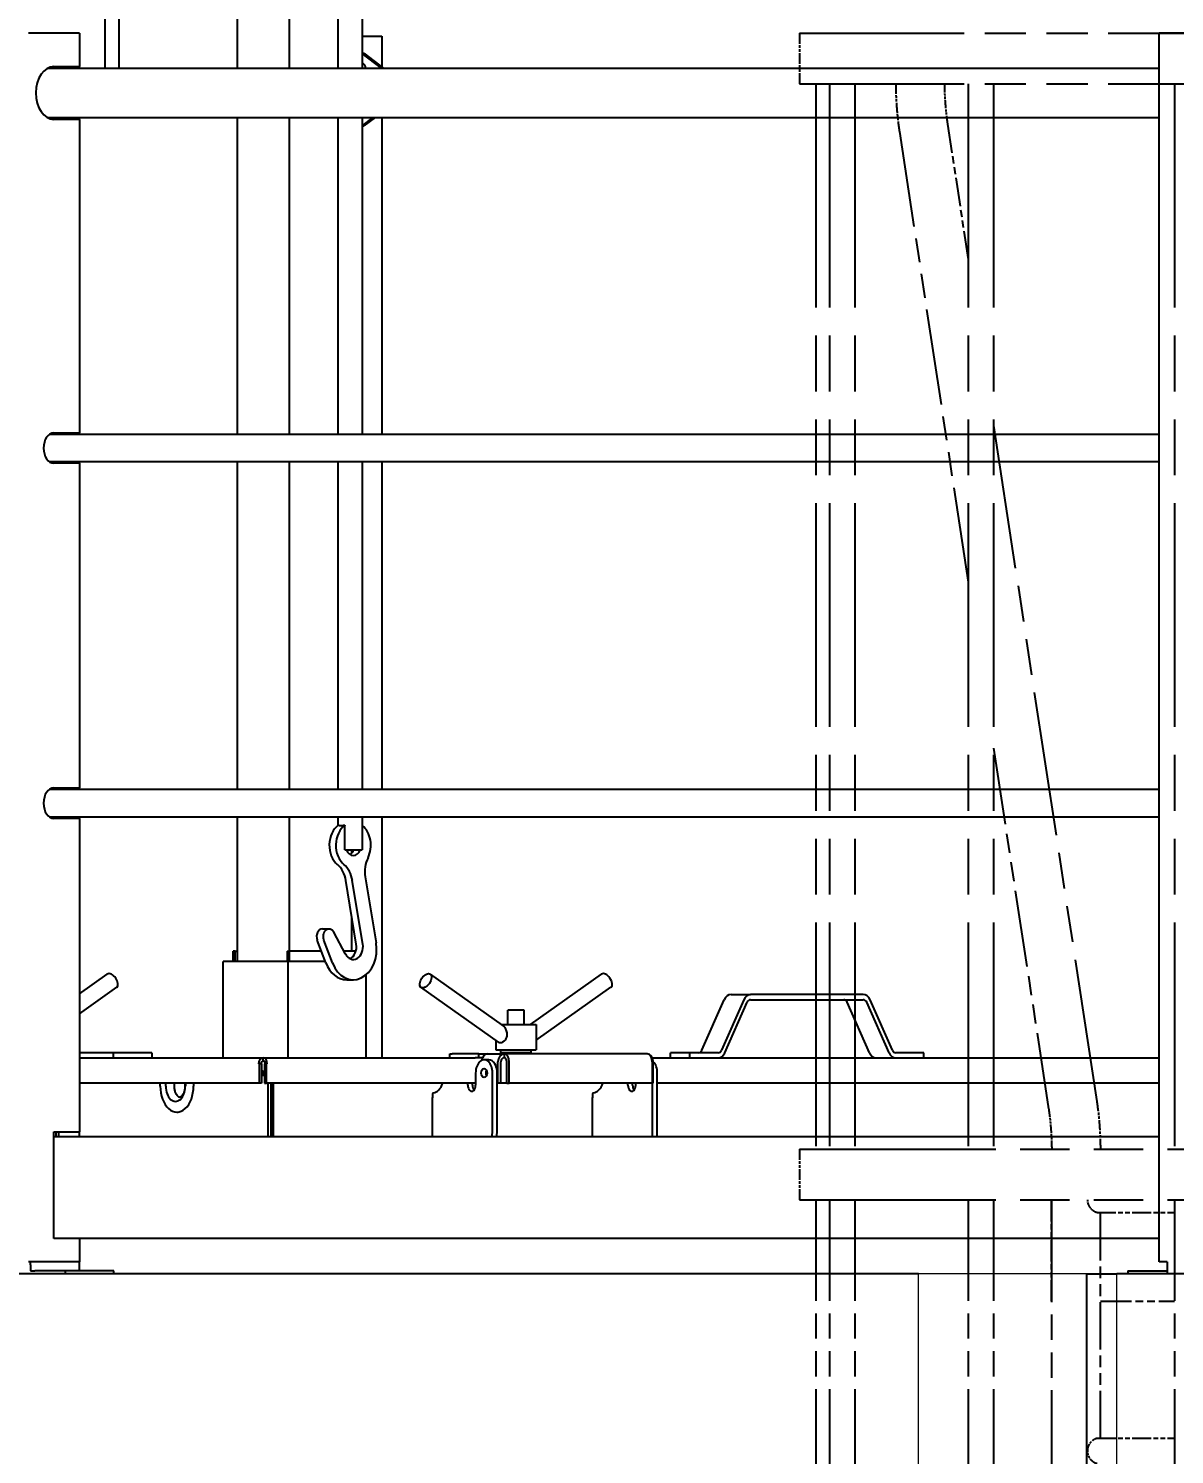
# Model space of a CAD drawing. Header units: millimetres. Extents: x 0 to 100323, y 0 to 59400.
# Drawn here: x 32064 to 33194, y 50923 to 52328 of the extents above; entities that cross this region are included whole.
import ezdxf

# ---------------------------------------------------------------- set-up
doc = ezdxf.new("R2010")
doc.units = ezdxf.units.MM
doc.header["$LTSCALE"] = 100
doc.linetypes.add('DOUBLE_DASH_CHAIN', pattern=[1.2403, 0.6614, -0.0827, 0.1654, -0.0827, 0.1654, -0.0827])
for name, color, linetype, lineweight in [('Dimension', 7, 'Continuous', 18), ('Reference', 7, 'DOUBLE_DASH_CHAIN', 25), ('Visible', 7, 'Continuous', 25)]:
    doc.layers.add(name, color=color, linetype=linetype, lineweight=lineweight)
doc.layers.add('P_Cable Ducts (CD)', color=30, linetype='Continuous', lineweight=18, true_color=0xff7f00)
doc.styles.add('Title', font='arial.ttf')
doc.dimstyles.new('Default - Method 2b', dxfattribs={"dimscale": 100, "dimtxt": 3, "dimasz": 2.5, "dimexe": 3, "dimexo": 0.5, "dimgap": 0.7, "dimtad": 0, "dimtoh": 1, "dimdec": 0, "dimrnd": 1e-08, "dimtxsty": 'Title', "dimcen": 0.09, "dimdle": 10, "dimclrd": 256, "dimclre": 256, "dimclrt": 7, "dimadec": 0, "dimazin": 2, "dimtfac": 0.833333, "dimtdec": 1, "dimtmove": 0, "dimatfit": 3, "dimfxl": 1, "dimtolj": 1, "dimlwd": -1, "dimlwe": -1, "dimarcsym": 0})

# ---------------------------------------------------------------- blocks, each defined once
blk = doc.blocks.new('*D43')
at = {"layer": 'Defpoints', "color": 0, "transparency": 16777216}
for p in [(45638.8, 52323.5), (47905.4, 52323.5), (29571.2, 44740.5)]:
    blk.add_point(p, dxfattribs=at)
at = {"layer": 'Dimension', "transparency": 16777216}
for p, q in [((45688.8, 52323.5), (48205.4, 52323.5)), ((47905.4, 52073.5), (47905.4, 49048.8)), ((47905.4, 44990.5), (47905.4, 48015.3)), ((29621.2, 44740.5), (48205.4, 44740.5))]:
    blk.add_line(p, q, dxfattribs=at)
for points in [[(47863.8, 52073.5), (47947.1, 52073.5), (47905.4, 52323.5)], [(47863.8, 44990.5), (47947.1, 44990.5), (47905.4, 44740.5)]]:
    blk.add_solid(points, dxfattribs=at)
at = {"layer": 'Dimension', "color": 7, "transparency": 16777216, "insert": (48058.7, 48085.3), "char_height": 300, "attachment_point": 7, "rotation": 90, "style": 'Title'}
blk.add_mtext('\\A1;7583', dxfattribs=at)

msp = doc.modelspace()

# ---------------------------------------------------------------- linework, layer by layer
at = {"layer": 'P_Cable Ducts (CD)'}
for p, q in [((32941.8, 45840.5), (32941.8, 51100.5)), ((33107.6, 51100.5), (32941.8, 51100.5)), ((33137.3, 45640.5), (33137.3, 51100.5))]:
    msp.add_line(p, q, dxfattribs=at)
at = {"layer": 'Reference', "ltscale": 2.453681}
for p, q in [((32824.5, 52323.5), (33384.2, 52323.5)), ((32824.5, 52273.5), (33384.2, 52273.5))]:
    msp.add_line(p, q, dxfattribs=at)
at = {"layer": 'Reference', "ltscale": 0.158612}
for p, q in [((32824.5, 52323.5), (32824.5, 52273.5)), ((32824.4, 51223.5), (32824.4, 51173.5))]:
    msp.add_line(p, q, dxfattribs=at)
at = {"layer": 'Reference', "ltscale": 3.33285}
for p, q in [((32840.4, 52273.5), (32840.4, 51223.5)), ((32854, 52273.5), (32854, 51223.5)), ((32879, 52273.5), (32879, 51223.5)), ((32990.7, 52273.5), (32990.7, 51223.5)), ((33015.7, 52273.5), (33015.7, 51223.5)), ((33194, 52273.5), (33194, 51223.5))]:
    msp.add_line(p, q, dxfattribs=at)
at = {"layer": 'Reference', "ltscale": 0.430111}
msp.add_line((32970.3, 52233.7), (32990.7, 52100.3), dxfattribs=at)
at = {"layer": 'Reference', "ltscale": 1.431666}
msp.add_line((32922.9, 52226.5), (32990.7, 51782.3), dxfattribs=at)
at = {"layer": 'Reference', "ltscale": 2.146513}
msp.add_line((33015.7, 51936.6), (33117.4, 51270.6), dxfattribs=at)
at = {"layer": 'Reference', "ltscale": 1.144959}
msp.add_line((33015.7, 51618.6), (33070, 51263.3), dxfattribs=at)
at = {"layer": 'Reference', "ltscale": 2.925437}
for p, q in [((32824.4, 51223.5), (33473.4, 51223.5)), ((32824.4, 51173.5), (33473.4, 51173.5))]:
    msp.add_line(p, q, dxfattribs=at)
at = {"layer": 'Reference', "ltscale": 1.503695}
for p, q in [((32840.4, 51173.5), (32840.4, 50699.8)), ((32854, 51173.5), (32854, 50699.8)), ((32879, 51173.5), (32879, 50699.8)), ((32990.7, 51173.5), (32990.7, 50699.8)), ((33015.7, 51173.5), (33015.7, 50699.8)), ((33073, 50699.8), (33073, 51173.5)), ((33194, 51173.5), (33194, 50699.8))]:
    msp.add_line(p, q, dxfattribs=at)
at = {"layer": 'Reference', "ltscale": 0.317324}
msp.add_line((33072.7, 51073.5), (33072.7, 51173.5), dxfattribs=at)
at = {"layer": 'Reference', "ltscale": 0.279552}
for p, q in [((33117.8, 51161), (33194, 51161)), ((33117.8, 50938.5), (33194, 50938.5))]:
    msp.add_line(p, q, dxfattribs=at)
at = {"layer": 'Reference', "ltscale": 0.706168}
msp.add_line((33121, 50938.5), (33121, 51161), dxfattribs=at)
at = {"layer": 'Reference', "ltscale": 0.0008116}
msp.add_line((33073, 51073.5), (33072.7, 51073.5), dxfattribs=at)
at = {"layer": 'Reference', "ltscale": 0.463858}
msp.add_line((33121, 51073.5), (33194, 51073.5), dxfattribs=at)
at = {"layer": 'Reference', "ltscale": 0.149933}
for points, knots in [([(32919.3, 52273.5), (32919.3, 52270.4), (32919.4, 52267.2), (32919.5, 52260.9), (32919.7, 52257.8), (32920.1, 52251.5), (32920.3, 52248.4), (32920.9, 52242.1), (32921.2, 52239), (32922, 52232.7), (32922.4, 52229.6), (32922.9, 52226.5)], [3.1415927, 3.1415927, 3.1415927, 3.1415927, 3.1764992, 3.1764992, 3.2114058, 3.2114058, 3.2463124, 3.2463124, 3.281219, 3.281219, 3.3161256, 3.3161256, 3.3161256, 3.3161256]), ([(33117.4, 51270.6), (33117.9, 51267.5), (33118.3, 51264.3), (33119.1, 51258.1), (33119.4, 51255), (33120, 51248.7), (33120.2, 51245.6), (33120.6, 51239.3), (33120.7, 51236.1), (33120.9, 51229.8), (33121, 51226.7), (33121, 51223.5)], [6.1086524, 6.1086524, 6.1086524, 6.1086524, 6.143559, 6.143559, 6.1784656, 6.1784656, 6.2133721, 6.2133721, 6.2482787, 6.2482787, 6.2831853, 6.2831853, 6.2831853, 6.2831853])]:
    msp.add_open_spline(points, degree=3, knots=knots, dxfattribs=at)
at = {"layer": 'Reference', "ltscale": 0.126874}
for points, knots in [([(32967.3, 52273.5), (32967.3, 52270.9), (32967.3, 52268.2), (32967.5, 52262.9), (32967.6, 52260.2), (32968, 52254.9), (32968.2, 52252.2), (32968.6, 52246.9), (32968.9, 52244.3), (32969.6, 52239), (32969.9, 52236.4), (32970.3, 52233.7)], [3.1415927, 3.1415927, 3.1415927, 3.1415927, 3.1764992, 3.1764992, 3.2114058, 3.2114058, 3.2463124, 3.2463124, 3.281219, 3.281219, 3.3161256, 3.3161256, 3.3161256, 3.3161256]), ([(33070, 51263.3), (33070.4, 51260.7), (33070.7, 51258.1), (33071.4, 51252.8), (33071.6, 51250.1), (33072.1, 51244.8), (33072.3, 51242.2), (33072.6, 51236.9), (33072.8, 51234.2), (33072.9, 51228.9), (33073, 51226.2), (33073, 51223.5)], [6.1086524, 6.1086524, 6.1086524, 6.1086524, 6.143559, 6.143559, 6.1784656, 6.1784656, 6.2133721, 6.2133721, 6.2482787, 6.2482787, 6.2831853, 6.2831853, 6.2831853, 6.2831853])]:
    msp.add_open_spline(points, degree=3, knots=knots, dxfattribs=at)
at = {"layer": 'Reference', "ltscale": 0.063434}
msp.add_open_spline([(33117.8, 51161), (33117.4, 51161), (33116.9, 51161.1), (33115.9, 51161.4), (33115.4, 51161.7), (33113.9, 51162.6), (33112.8, 51163.6), (33110.9, 51165.8), (33110.1, 51167.2), (33109.1, 51169.5), (33108.9, 51170.3), (33108.5, 51171.9), (33108.5, 51172.7), (33108.5, 51173.5)], degree=3, knots=[1.925785, 1.925785, 1.925785, 1.925785, 2.166111, 2.166111, 2.406438, 2.406438, 2.887091, 2.887091, 3.36933, 3.36933, 3.61045, 3.61045, 3.85157, 3.85157, 3.85157, 3.85157], dxfattribs=at)
at = {"layer": 'Reference', "ltscale": 0.126968}
msp.add_open_spline([(33117.8, 50913.5), (33117.4, 50913.5), (33116.9, 50913.6), (33115.9, 50913.9), (33115.4, 50914.2), (33113.9, 50915.1), (33112.8, 50916.1), (33110.9, 50918.3), (33110.1, 50919.7), (33109.1, 50922), (33108.9, 50922.8), (33108.5, 50924.4), (33108.5, 50925.2), (33108.5, 50926.8), (33108.5, 50927.7), (33108.9, 50929.3), (33109.1, 50930.1), (33110.1, 50932.4), (33110.9, 50933.8), (33112.8, 50936), (33113.9, 50936.9), (33115.4, 50937.9), (33115.9, 50938.1), (33116.9, 50938.5), (33117.4, 50938.5), (33117.8, 50938.5)], degree=3, knots=[1.925785, 1.925785, 1.925785, 1.925785, 2.166111, 2.166111, 2.406438, 2.406438, 2.887091, 2.887091, 3.36933, 3.36933, 3.61045, 3.61045, 3.85157, 3.85157, 4.092689, 4.092689, 4.333809, 4.333809, 4.816048, 4.816048, 5.296701, 5.296701, 5.537028, 5.537028, 5.777354, 5.777354, 5.777354, 5.777354], dxfattribs=at)
at = {"layer": 'Visible'}
for p, q in [((32139.5, 52475.3), (32139.5, 52288.7)), ((32153.5, 52475.3), (32153.5, 52288.7)), ((32369.3, 52458.5), (32369.3, 52288.7)), ((32393.3, 52436.3), (32393.3, 52288.7)), ((32270.4, 52288.7), (32270.4, 52408.5)), ((32321.8, 52288.7), (32321.8, 52408.5)), ((32114.6, 52323.5), (32064.4, 52323.5)), ((32114.6, 52323.5), (32114.6, 52290.5)), ((32393.3, 52320.5), (32405.8, 52320.5)), ((32405.8, 52320.5), (32412.7, 52320.5)), ((32412.7, 52320.5), (32412.7, 52290.2)), ((33254.8, 52323.5), (33179.1, 52323.5)), ((33179.1, 51112.5), (33179.1, 52323.5)), ((32393.3, 52303.6), (32395, 52303.6)), ((32412.7, 52288.7), (32393.3, 52303.4)), ((32395, 52303.6), (32414.6, 52288.7)), ((33179.1, 52288.7), (32082.9, 52288.7)), ((32089.3, 52288.7), (32087.3, 52290.3)), ((32089.3, 52290.5), (32091.5, 52288.7)), ((32089.5, 52290.5), (32114.6, 52290.5)), ((32114.4, 52290.5), (32114.4, 52288.7)), ((32082.9, 52240.4), (33179.1, 52240.4)), ((32114.6, 52238.5), (32089.5, 52238.5)), ((32114.4, 52240.4), (32114.4, 52238.5)), ((32114.6, 52238.5), (32114.6, 51929.5)), ((32270.4, 51928), (32270.4, 52240.4)), ((32321.8, 51928), (32321.8, 52240.4)), ((32369.3, 52240.4), (32369.3, 51928)), ((32393.3, 52232.2), (32404, 52240.4)), ((32393.3, 52240.4), (32393.3, 51928)), ((32393.3, 52232), (32395, 52232)), ((32406, 52240.4), (32395, 52232)), ((32412.7, 52240.4), (32412.7, 51928)), ((33179.1, 51928), (32084.9, 51928)), ((32086.9, 51928), (32086.1, 51928.7)), ((32087.6, 51929.3), (32089.1, 51928)), ((32089.5, 51929.5), (32114.6, 51929.5)), ((32114.4, 51929.5), (32114.4, 51928)), ((32084.9, 51901.1), (33179.1, 51901.1)), ((32114.6, 51899.5), (32089.5, 51899.5)), ((32114.4, 51901.1), (32114.4, 51899.5)), ((32114.6, 51899.5), (32114.6, 51579.5)), ((32270.4, 51578), (32270.4, 51901.1)), ((32321.8, 51578), (32321.8, 51901.1)), ((32369.3, 51901.1), (32369.3, 51578)), ((32393.3, 51901.1), (32393.3, 51578)), ((32412.7, 51901.1), (32412.7, 51578)), ((33179.1, 51578), (32084.9, 51578)), ((32086.9, 51578), (32086.1, 51578.7)), ((32087.6, 51579.3), (32089.1, 51578)), ((32089.5, 51579.5), (32114.6, 51579.5)), ((32114.4, 51579.5), (32114.4, 51578)), ((32084.9, 51551.1), (33179.1, 51551.1)), ((32114.6, 51549.5), (32089.5, 51549.5)), ((32114.4, 51551.1), (32114.4, 51549.5)), ((32114.6, 51549.5), (32114.6, 51240.5)), ((32270.4, 51418.5), (32270.4, 51551.1)), ((32321.8, 51418.5), (32321.8, 51551.1)), ((32369.3, 51551.1), (32369.3, 51542.3)), ((32376.2, 51518.5), (32376.2, 51542.7)), ((32393.3, 51551.1), (32393.3, 51518.5)), ((32412.7, 51551.1), (32412.7, 51313.5)), ((32376.2, 51518.5), (32393.3, 51518.5)), ((32383.1, 51515.3), (32383.1, 51518.5)), ((32387.5, 51425.6), (32377.2, 51488.3)), ((32393.9, 51425.6), (32383.6, 51488.3)), ((32396.3, 51491.8), (32407, 51426.8)), ((32383.1, 51418.5), (32383.1, 51452.6)), ((32357.6, 51407.1), (32348.9, 51429.6)), ((32354.1, 51440.5), (32360.5, 51440.5)), ((32364, 51407.1), (32355.4, 51429.6)), ((32365.2, 51437.3), (32376.7, 51415.8)), ((32268.1, 51418.5), (32266.1, 51418.5)), ((32266.1, 51408.5), (32266.1, 51418.5)), ((32268.1, 51418.5), (32270.4, 51418.5)), ((32268.1, 51408.5), (32268.1, 51418.5)), ((32270.4, 51408.5), (32270.4, 51418.5)), ((32319.5, 51418.5), (32319.5, 51408.5)), ((32319.5, 51418.5), (32321.4, 51418.5)), ((32353.2, 51418.5), (32321.4, 51418.5)), ((32321.4, 51418.5), (32321.4, 51408.5)), ((32387.1, 51418.5), (32375.3, 51418.5)), ((32320.5, 51408.5), (32256.3, 51408.5)), ((32256.3, 51313.5), (32256.3, 51408.5)), ((32320.5, 51313.5), (32320.5, 51408.5)), ((32357, 51408.5), (32320.5, 51408.5)), ((32114.6, 51376.6), (32142, 51396)), ((32378.1, 51390.5), (32384.6, 51390.5)), ((32397.1, 51313.5), (32397.1, 51395.4)), ((32531.6, 51345.7), (32460.5, 51396)), ((32559.3, 51346.5), (32629.2, 51396)), ((32114.6, 51357), (32151.3, 51383)), ((32527.8, 51328.8), (32451.2, 51383)), ((32564.9, 51330.8), (32638.5, 51383)), ((32756.9, 51375.8), (32776.2, 51375.8)), ((32887.3, 51375.8), (32776.2, 51375.8)), ((32552.9, 51360.5), (32536.9, 51360.5)), ((32536.9, 51346.5), (32536.9, 51360.5)), ((32552.9, 51346.5), (32552.9, 51360.5)), ((32728.2, 51321), (32750.2, 51370.8)), ((32769.5, 51370.8), (32747.5, 51321)), ((32750.8, 51318.5), (32772.8, 51368.3)), ((32776.2, 51370.8), (32887.3, 51370.8)), ((32893.4, 51318.5), (32871.3, 51368.3)), ((32890.6, 51368.3), (32912.6, 51318.5)), ((32916, 51321), (32893.9, 51370.8)), ((32530.4, 51346.5), (32564.9, 51346.5)), ((32564.9, 51346.5), (32564.9, 51321.5)), ((32524.9, 51330.8), (32524.9, 51321.5)), ((32147.8, 51318.5), (32114.6, 51318.5)), ((32186.1, 51318.5), (32147.8, 51318.5)), ((32147.8, 51318.5), (32147.8, 51313.5)), ((32186.1, 51318.5), (32186.1, 51313.5)), ((32479.7, 51317.5), (32482.1, 51317.5)), ((32479.7, 51313.5), (32479.7, 51317.5)), ((32508.4, 51317.5), (32482.1, 51317.5)), ((32508.4, 51317.5), (32516.1, 51317.5)), ((32508.4, 51313.5), (32508.4, 51317.5)), ((32516.1, 51317.4), (32516.1, 51317.5)), ((32516.1, 51317.5), (32517.1, 51317.5)), ((32517.1, 51317.5), (32533.2, 51317.5)), ((32524.9, 51321.5), (32564.9, 51321.5)), ((32529.9, 51318.5), (32529.9, 51321.5)), ((32559.9, 51318.5), (32529.9, 51318.5)), ((32674.1, 51317.5), (32533.2, 51317.5)), ((32533.2, 51317.5), (32533.2, 51313.5)), ((32536.9, 51317.5), (32536.9, 51318.5)), ((32552.9, 51317.5), (32552.9, 51318.5)), ((32559.9, 51318.5), (32559.9, 51321.5)), ((32697.2, 51313.5), (32697.2, 51318.5)), ((32716.4, 51318.5), (32697.2, 51318.5)), ((32744.2, 51318.5), (32716.4, 51318.5)), ((32716.4, 51313.5), (32716.4, 51318.5)), ((32947, 51318.5), (32919.3, 51318.5)), ((32947, 51313.5), (32947, 51318.5)), ((32114.6, 51313.5), (32295.8, 51313.5)), ((32291.2, 51307.5), (32291.8, 51307.5)), ((32294.1, 51307.5), (32291.8, 51307.5)), ((32291.8, 51307.5), (32291.8, 51288.5)), ((32294.1, 51307.5), (32294.1, 51288.5)), ((32295.8, 51310.5), (32295.8, 51313.5)), ((32295.8, 51313.5), (32504.6, 51313.5)), ((32297.1, 51307.5), (32297.1, 51288.5)), ((32297.1, 51307.5), (32299, 51307.5)), ((32299, 51288.5), (32299, 51307.5)), ((32299, 51307.5), (32299.7, 51307.5)), ((32508.4, 51313.5), (32504.6, 51313.5)), ((32511.8, 51313.5), (32508.4, 51313.5)), ((32518.1, 51311.5), (32513.5, 51311.5)), ((32527.1, 51288.5), (32527.1, 51309.5)), ((32530.1, 51288.5), (32530.1, 51309.5)), ((32535.8, 51288.5), (32535.8, 51309.5)), ((32538.3, 51288.5), (32538.3, 51309.5)), ((32679.3, 51309.5), (32679.3, 51288.5)), ((32679.5, 51313.5), (33179.1, 51313.5)), ((32680.3, 51288.5), (32680.3, 51309.5)), ((32291.8, 51288.5), (32114.6, 51288.5)), ((32194.3, 51285.5), (32194.3, 51288.5)), ((32199.7, 51285.5), (32199.7, 51288.5)), ((32208.3, 51285.5), (32208.3, 51288.5)), ((32218.5, 51288.5), (32218.5, 51285.5)), ((32219, 51288.5), (32219, 51285.5)), ((32227.1, 51288.5), (32227.1, 51285.5)), ((32294.1, 51288.5), (32291.8, 51288.5)), ((32295.4, 51300.5), (32294.1, 51300.5)), ((32294.1, 51296.5), (32296.1, 51296.5)), ((32295.4, 51300.5), (32296.1, 51300.5)), ((32296.1, 51300.5), (32296.1, 51296.5)), ((32296.1, 51300.5), (32297.1, 51300.5)), ((32296.1, 51300.5), (32296.1, 51296.5)), ((32296.1, 51296.5), (32297.1, 51296.5)), ((32297.1, 51288.5), (32299, 51288.5)), ((32505.1, 51288.5), (32299, 51288.5)), ((32300.4, 51288.5), (32300.4, 51235.5)), ((32303.5, 51235.5), (32303.5, 51288.5)), ((32303.5, 51288.5), (32303.5, 51235.5)), ((32306, 51235.5), (32306, 51288.5)), ((32497.4, 51286.5), (32497.4, 51288.5)), ((32502, 51286.5), (32502, 51288.5)), ((32505.1, 51298.5), (32505.1, 51286.5)), ((32521.8, 51244), (32521.8, 51298.5)), ((32526.4, 51244), (32526.4, 51298.5)), ((32526.4, 51288.5), (32527.1, 51288.5)), ((32530.1, 51288.5), (32527.1, 51288.5)), ((32535.8, 51288.5), (32530.1, 51288.5)), ((32535.8, 51288.5), (32538.3, 51288.5)), ((32679.3, 51288.5), (32538.3, 51288.5)), ((32655.2, 51286.5), (32655.2, 51288.5)), ((32659.8, 51286.5), (32659.8, 51288.5)), ((32662.9, 51288.5), (32662.9, 51286.5)), ((32679.3, 51288.5), (32680.3, 51288.5)), ((32679.6, 51244), (32679.6, 51288.5)), ((32684.2, 51244), (32684.2, 51298.5)), ((33179.1, 51288.5), (32684.2, 51288.5)), ((32462.5, 51235.5), (32462.5, 51274.5)), ((32462.5, 51274.5), (32462.7, 51274.5)), ((32462.7, 51274), (32462.5, 51274)), ((32462.7, 51278.1), (32462.7, 51274)), ((32620.3, 51235.5), (32620.3, 51274.5)), ((32620.3, 51274.5), (32620.5, 51274.5)), ((32620.5, 51274), (32620.3, 51274)), ((32620.5, 51278.1), (32620.5, 51274)), ((32210.7, 51260), (32212, 51260)), ((32089.2, 51135.5), (32089.2, 51240.5)), ((32089.2, 51240.5), (32114.6, 51240.5)), ((33179.1, 51235.5), (32089.2, 51235.5)), ((32091.6, 51235.5), (32091.6, 51240.5)), ((32093.8, 51240.5), (32093.8, 51235.5)), ((32114.4, 51240.5), (32114.4, 51235.5)), ((32089.9, 51135.5), (32089.2, 51135.5)), ((33179.1, 51135.5), (32089.9, 51135.5)), ((32114.6, 51135.5), (32114.6, 51112.5)), ((32070.6, 51112.5), (32064.4, 51112.5)), ((32066.3, 51109.5), (32066.3, 51112.5)), ((32066.3, 51109.5), (32066.3, 51103.5)), ((32114.6, 51112.5), (32070.6, 51112.5)), ((32114.4, 51112.5), (32114.4, 51103.5)), ((33186.7, 51112.5), (33179.1, 51112.5)), ((33186.7, 51112.5), (33186.7, 51100.5)), ((32941.8, 51100.5), (31373.3, 51100.5)), ((32066.3, 51103.5), (32070.6, 51103.5)), ((32100.4, 51103.5), (32070.6, 51103.5)), ((32148.5, 51103.5), (32100.4, 51103.5)), ((32100.4, 51103.5), (32100.4, 51100.5)), ((32148.5, 51100.5), (32148.5, 51103.5)), ((33107.6, 51100.5), (33137.3, 51100.5)), ((33107.6, 45640.5), (33107.6, 51100.5)), ((33282.9, 51100.5), (33137.3, 51100.5)), ((33148.1, 51103.5), (33182.6, 51103.5)), ((33148.1, 51103.5), (33148.1, 51100.5)), ((33182.6, 51103.5), (33186.7, 51103.5))]:
    msp.add_line(p, q, dxfattribs=at)
for centre, major_axis, ratio, start_param, end_param in [((32089.5, 52264.5), (0, -26), 0.687878, 3.141593, 6.283185), ((32393, 52288.6), (0, 5), 0.759228, 4.730374, 6.203754), ((32395, 52288.6), (0, 5), 0.759228, 0.260088, 0.45002), ((32082.3, 52264.5), (0, -26), 0.687878, 0.202169, 0.37951), ((32084.5, 52264.5), (0, -26), 0.687878, 0.140381, 0.37951), ((32089.5, 51914.5), (0, -15), 0.687878, 3.141593, 6.283185), ((32082.3, 51914.5), (0, -15), 0.687878, 0.355485, 0.458615), ((32084.5, 51914.5), (0, -15), 0.687878, 0.244971, 0.458615), ((32089.5, 51564.5), (0, -15), 0.687878, 3.141593, 6.283185), ((32082.3, 51564.5), (0, -15), 0.687878, 0.355485, 0.458615), ((32084.5, 51564.5), (0, -15), 0.687878, 0.244971, 0.458615), ((32378.1, 51523), (0, 22.5), 0.766044, 0.506171, 2.570614), ((32384.6, 51523), (0, 22.5), 0.766044, 0.506171, 2.570614), ((32384.6, 51523), (0, -22.5), 0.766044, 0.993876, 2.606698), ((32384.6, 51523), (0, -10), 0.766044, 5.173577, 7.392793), ((32378.1, 51523), (0, 10), 0.766044, 3.574542, 4.251201), ((32358.5, 51483), (0, 25), 0.766044, 4.923838, 5.712206), ((32364.9, 51483), (0, 25), 0.766044, 4.923838, 5.712206), ((32415.1, 51497.1), (0, -25), 0.766044, 4.135469, 4.923838), ((32360.5, 51433), (0, 7.5), 0.766044, 5.323254, 8.318048), ((32354.1, 51433), (0, 7.5), 0.766044, 0, 2.034862), ((32384.6, 51420.5), (0, -30), 0.766044, 5.176455, 8.06543), ((32384.6, 51423), (0, -12.5), 0.766044, 5.323254, 8.06543), ((32378.1, 51423), (0, -12.5), 0.766044, 0.342284, 1.782245), ((32378.1, 51420.5), (0, -30), 0.766044, 5.176455, 6.283185), ((32146.7, 51389.5), (-4.62, 6.53), 0.565059, 3.141593, 6.283185), ((32633.9, 51389.5), (-4.62, 6.53), 0.565059, 3.141593, 6.283185), ((32756.9, 51365.8), (0, 10), 0.766044, 0, 1.047198), ((32776.2, 51365.8), (0, 10), 0.766044, 0, 1.047198), ((32887.3, 51365.8), (0, 10), 0.766044, 5.235988, 6.283185), ((32776.2, 51365.8), (0, 5), 0.766044, 0, 1.047198), ((32868, 51365.8), (0, 5), 0.766044, 5.235988, 6.283185), ((32887.3, 51365.8), (0, 5), 0.766044, 5.235988, 6.283185), ((32517.1, 51309.5), (0, 8), 0.766044, 0, 1.38652), ((32533.2, 51309.5), (0, 8), 0.766044, 0, 1.570796), ((32533.2, 51309.5), (0, 8), 0.642788, 4.712389, 6.283185), ((32674.1, 51309.5), (0, 8), 0.642788, 4.712389, 6.283185), ((32674.1, 51309.5), (0, 8), 0.766044, 4.712389, 6.283185), ((32724.9, 51323.5), (0, -5), 0.766044, 0, 1.047198), ((32744.2, 51323.5), (0, -5), 0.766044, 0, 1.047198), ((32744.2, 51323.5), (0, -10), 0.766044, 0, 1.047198), ((32900, 51323.5), (0, -10), 0.766044, 5.235988, 6.283185), ((32919.3, 51323.5), (0, -10), 0.766044, 5.235988, 6.283185), ((32919.3, 51323.5), (0, -5), 0.766044, 5.235988, 6.283185), ((32295.8, 51307.5), (0, 6), 0.766044, 0, 1.570796), ((32295.8, 51307.5), (0, 3), 0.766044, 0, 1.570796), ((32295.8, 51307.5), (0, 6), 0.642788, 4.712389, 6.283185), ((32295.8, 51307.5), (0, 3), 0.642788, 4.712389, 6.283185), ((32513.5, 51298.5), (0, 13), 0.642788, 4.712389, 7.853982), ((32518.1, 51298.5), (0, 4.5), 0.642788, 0.918188, 2.223405), ((32518.1, 51298.5), (0, -4.5), 0.642788, 4.05978, 5.364998), ((32518.1, 51298.5), (0, 13), 0.642788, 4.712389, 6.283185), ((32533.2, 51309.5), (0, 4), 0.766044, 0, 1.570796), ((32533.2, 51309.5), (0, 4), 0.642788, 4.712389, 6.283185), ((32675.9, 51298.5), (0, 13), 0.642788, 4.712389, 5.728273), ((32462.7, 51296.5), (0, -17.5), 0.642788, 0.05408, 1.096016), ((32620.5, 51296.5), (0, -17.5), 0.642788, 0.05408, 1.096016), ((32210.7, 51285.5), (0, -25.5), 0.642788, 4.712389, 7.853982), ((32209.3, 51285.5), (0, -15), 0.642788, 4.712389, 7.853982), ((32463.3, 51278.1), (0, 1), 0.642788, 0.05408, 1.570796), ((32501.3, 51286.5), (0, -6), 0.642788, 4.712389, 7.853982), ((32505.9, 51286.5), (0, 6), 0.642788, 1.570796, 2.503236), ((32621.1, 51278.1), (0, 1), 0.642788, 0.05408, 1.570796), ((32659.1, 51286.5), (0, -6), 0.642788, 4.712389, 7.853982), ((32663.7, 51286.5), (0, 6), 0.642788, 1.570796, 2.503236), ((32489.7, 51244), (0, -50), 0.642788, 1.399967, 1.570796), ((32494.3, 51244), (0, 50), 0.642788, 4.541559, 4.712389), ((32647.5, 51244), (0, -50), 0.642788, 1.399967, 1.570796), ((32652.1, 51244), (0, 50), 0.642788, 4.541559, 4.712389)]:
    msp.add_ellipse(centre, major_axis=major_axis, ratio=ratio, start_param=start_param, end_param=end_param, dxfattribs=at)
for centre, major_axis, ratio in [((32455.9, 51389.5), (-4.62, -6.53), 0.565059), ((32513.5, 51298.5), (0, -4.5), 0.642788)]:
    msp.add_ellipse(centre, major_axis=major_axis, ratio=ratio, dxfattribs=at)
for points, knots in [([(32376.2, 51542.7), (32376.1, 51542.6), (32376, 51542.6), (32375.1, 51542.4), (32374.5, 51542.3), (32373.2, 51542.1), (32372.6, 51542), (32371.7, 51542), (32371.2, 51542.1), (32370.4, 51542.3), (32370.1, 51542.4), (32369.8, 51542.6), (32369.8, 51542.6), (32369.8, 51542.7)], [10.60436, 10.60436, 10.60436, 10.60436, 10.64289, 10.64289, 10.874701, 10.874701, 11.106513, 11.106513, 11.338324, 11.338324, 11.570136, 11.570136, 11.608665, 11.608665, 11.608665, 11.608665]), ([(32531.6, 51345.7), (32531.7, 51345.6), (32531.7, 51345.6), (32532.5, 51345), (32533.2, 51344.2), (32534.4, 51342.4), (32535, 51341.3), (32535.8, 51338.9), (32536, 51337.6), (32536, 51335.4), (32535.8, 51334.2), (32535, 51332.1), (32534.4, 51331.2), (32533.2, 51329.8), (32532.4, 51329.2), (32530.9, 51328.4), (32530.2, 51328.2), (32528.9, 51328.2), (32528.3, 51328.4), (32527.8, 51328.8)], [1.672282, 1.672282, 1.672282, 1.672282, 1.694843, 1.694843, 2.022068, 2.022068, 2.378652, 2.378652, 2.735236, 2.735236, 3.057187, 3.057187, 3.379138, 3.379138, 3.679571, 3.679571, 3.980005, 3.980005, 4.272319, 4.272319, 4.272319, 4.272319]), ([(32218.5, 51285.5), (32218.5, 51284.3), (32218.4, 51283.2), (32218, 51280.9), (32217.7, 51279.9), (32217, 51278.1), (32216.6, 51277.3), (32215.7, 51276), (32215.3, 51275.6), (32214.5, 51274.9), (32214.2, 51274.7), (32213.5, 51274.5), (32213.3, 51274.5), (32212.7, 51274.7), (32212.4, 51274.8), (32211.7, 51275.3), (32211.3, 51275.8), (32210.4, 51277), (32210, 51277.7), (32209.2, 51279.4), (32208.9, 51280.4), (32208.5, 51282.6), (32208.3, 51283.7), (32208.3, 51285.1), (32208.3, 51285.3), (32208.3, 51285.5)], [3.141593, 3.141593, 3.141593, 3.141593, 3.41562, 3.41562, 3.686867, 3.686867, 3.950932, 3.950932, 4.209358, 4.209358, 4.484581, 4.484581, 4.917102, 4.917102, 5.151056, 5.151056, 5.440788, 5.440788, 5.699344, 5.699344, 5.962254, 5.962254, 6.232504, 6.232504, 6.283185, 6.283185, 6.283185, 6.283185])]:
    msp.add_open_spline(points, degree=3, knots=knots, dxfattribs=at)

# ---------------------------------------------------------------- dimensions: what is measured, and where the dimension line sits
at = {"layer": 'Dimension'}
dim = msp.add_linear_dim(base=(47905.4, 52323.5), p1=(29571.2, 44740.5), p2=(45638.8, 52323.5), angle=270, dimstyle='Default - Method 2b', override={"dimgap": 0.7, "dimtoh": 0, "dimdec": 0, "dimtol": 0, "dimlim": 0, "dimtp": 0, "dimtm": 0, "dimtdec": 1, "dimtofl": 0, "dimatfit": 1}, dxfattribs=at)
dim.commit()
dim.dimension.update_dxf_attribs({"geometry": '*D43', "text_midpoint": (47905.4, 48532), "dimtype": 160})

doc.saveas('drawing.dxf')
